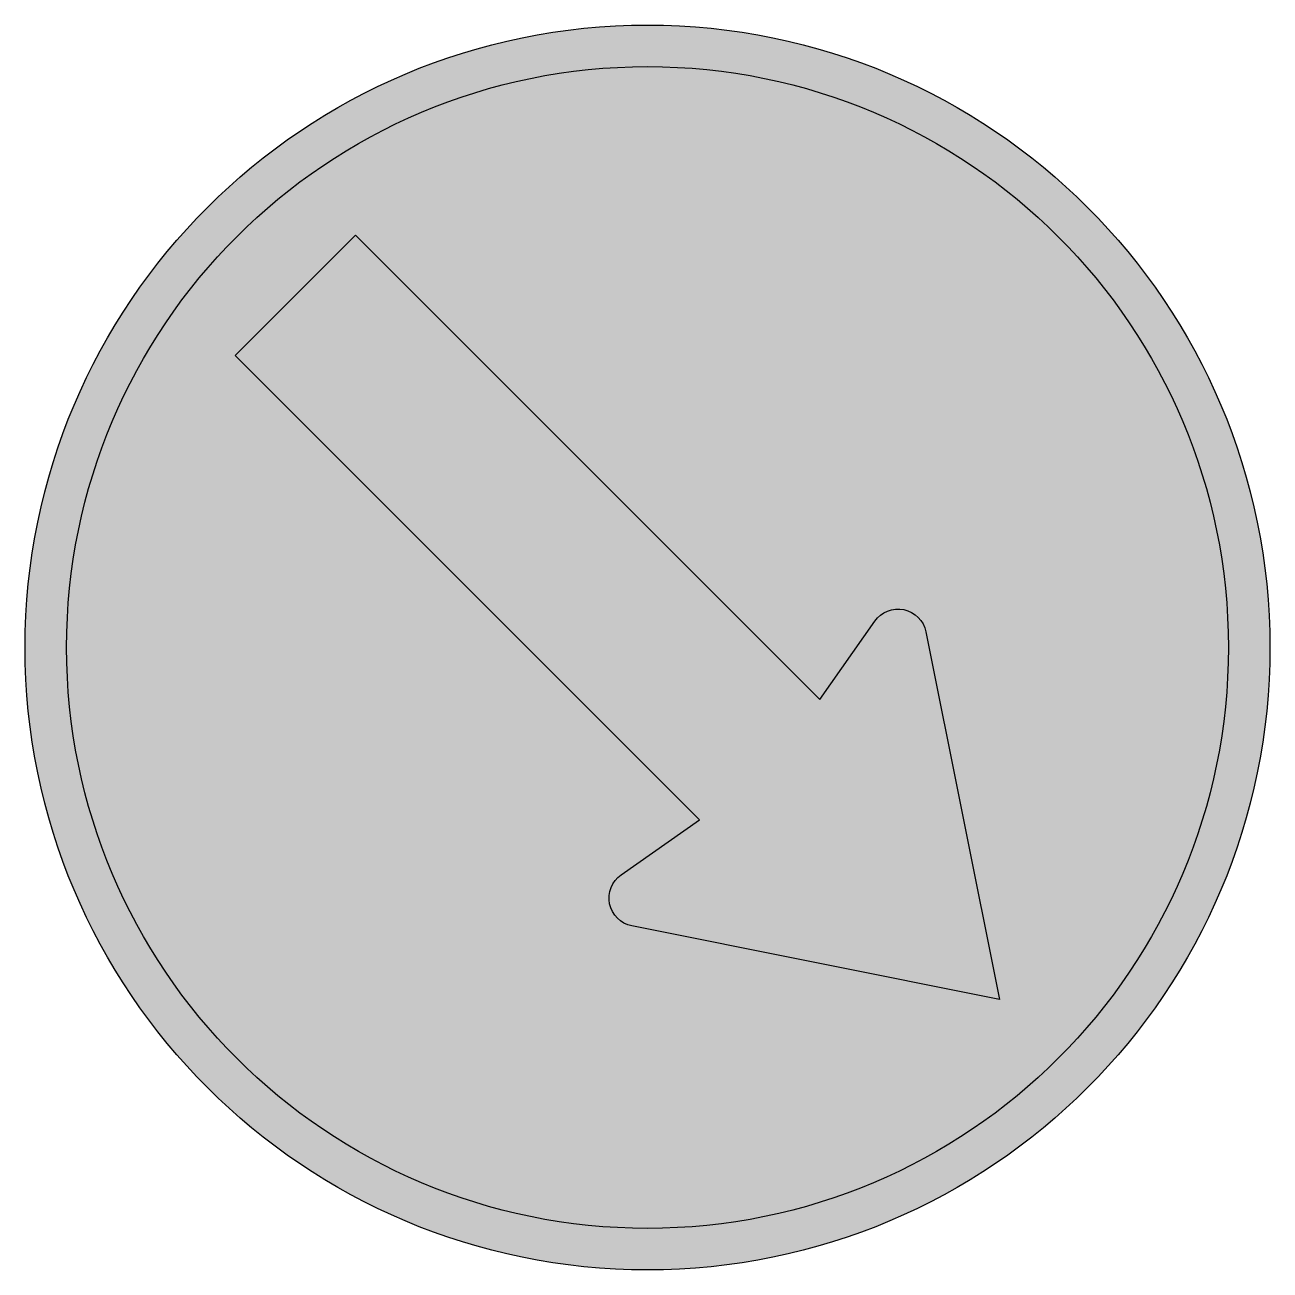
# Model space of a CAD drawing. Header units: millimetres. Extents: x -300 to 300, y -300 to 300.
import ezdxf

# ---------------------------------------------------------------- set-up
doc = ezdxf.new("R2010")
doc.units = ezdxf.units.MM
doc.header["$LTSCALE"] = 10
doc.header["$MEASUREMENT"] = 0
doc.layers.get('0').update_dxf_attribs({"linetype": 'CONTINUOUS'})

msp = doc.modelspace()

# ---------------------------------------------------------------- hatches: boundary and pattern name
h = msp.add_hatch(color=255)
h.dxf.hatch_style = 1
edge = h.paths.add_edge_path(flags=17)
edge.add_arc((0, 0), 280, 0, 360)
edge = h.paths.add_edge_path()
edge.add_arc((0, 0), 300, 0, 360)
h = msp.add_hatch(color=166)
h.paths.add_polyline_path([(83.08274517816768, -25.09998912087122), (-140.7142494307752, 198.6970054880721), (-198.6970055387675, 140.7142494814707), (25.09998912087119, -83.08274517816791), (-12.71324680093692, -109.55985801472, 0.6597529984252697), (-7.561699843433578, -134.1547878122999), (169.7056274847714, -169.7056274847714), (134.1547878123004, 7.561699843433842, 0.6597529984252695), (109.5598580147202, 12.71324680093734)], flags=16)
h.paths.add_polyline_path([(2.775557561562891e-14, 280, 1), (-2.775557561562891e-14, -280, 1)])
h = msp.add_hatch(color=255)
h.dxf.hatch_style = 1
edge = h.paths.add_edge_path()
edge.add_line((169.7056274847714, -169.7056274847714), (-7.561699843433558, -134.1547878122999))
edge.add_arc((-4.874368837472755, -120.7549359533361), 13.66666666666653, 125.00000000000031, 258.6598082442917, ccw=False)
edge.add_line((-12.71324680093699, -109.55985801472), (25.09998912087121, -83.08274517816787))
edge.add_line((25.09998912087119, -83.08274517816791), (-198.6970055387675, 140.7142494814707))
edge.add_line((-198.6970055387675, 140.7142494814707), (-140.7142494307752, 198.6970054880722))
edge.add_line((-140.7142494307752, 198.6970054880721), (83.08274517816764, -25.09998912087127))
edge.add_line((83.08274517816767, -25.09998912087122), (109.5598580147202, 12.71324680093742))
edge.add_arc((120.7549359533364, 4.874368837473033), 13.66666666666667, 11.34019175570819, 144.9999999999996, ccw=False)
edge.add_line((134.1547878123004, 7.561699843433842), (169.7056274847714, -169.7056274847715))

# ---------------------------------------------------------------- linework, layer by layer
at = {"color": 255}
msp.add_lwpolyline([(169.7056274847714, -169.7056274847714), (-7.561699843433564, -134.1547878122999, -0.6597529984252674), (-12.71324680093699, -109.55985801472), (25.09998912087119, -83.08274517816791), (-198.6970055387675, 140.7142494814707), (-140.7142494307752, 198.6970054880721), (83.08274517816767, -25.09998912087122), (109.5598580147203, 12.71324680093741, -0.6597529984252667), (134.1547878123004, 7.561699843433842)], format="xyb", close=True, dxfattribs=at)
for radius in [300, 280]:
    msp.add_circle((0, 0), radius)

doc.saveas('drawing.dxf')
